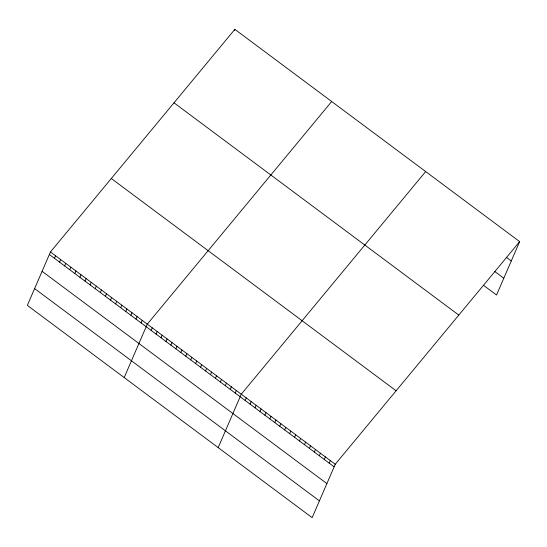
<?xml version="1.0" encoding="UTF-8"?>
<svg xmlns="http://www.w3.org/2000/svg" width="547" height="547" viewBox="0 0 547 547"><rect width="100%" height="100%" fill="white"/><g stroke="black" fill="none" stroke-linecap="round" stroke-linejoin="round"><path stroke-width="0.82" d="M50.461 251.976L27.35 305.376L312.146 517.66L335.256 464.253L519.65 241.624L234.854 29.34L50.461 251.976L335.256 464.253M54.447 258.328L55.555 255.77M59.548 262.129L60.655 259.572M64.642 265.924L65.749 263.367M69.742 269.726L70.843 267.168M74.836 273.521L75.944 270.97M79.93 277.322L81.038 274.765M85.031 281.124L86.132 278.567M90.125 284.919L91.233 282.361M95.219 288.72L96.327 286.163M100.32 292.515L101.421 289.958M105.414 296.317L106.521 293.76M110.508 300.118L111.615 297.561M115.608 303.913L116.716 301.356M234.301 30.618L234.854 29.34M120.702 307.715L121.81 305.158M125.796 311.51L126.904 308.952M130.897 315.311L132.005 312.754M135.991 319.106L137.099 316.549M141.085 322.908L142.193 320.351M124.183 377.553L147.293 324.152L331.687 101.516M151.129 330.395L152.237 327.838M156.08 334.08L157.187 331.523M161.023 337.766L162.131 335.208M165.973 341.451L167.074 338.901M170.917 345.143L172.025 342.586M175.86 348.829L176.968 346.272M180.811 352.514L181.919 349.957M185.754 356.2L186.862 353.642M190.705 359.892L191.812 357.335M195.648 363.577L196.756 361.02M200.599 367.263L201.699 364.705M205.542 370.948L206.65 368.391M210.486 374.64L211.593 372.083M215.436 378.326L216.544 375.768M220.379 382.011L221.487 379.454M225.33 385.697L226.437 383.139M230.273 389.389L231.381 386.832M235.224 393.074L236.325 390.517M218.164 447.61L241.275 394.202L425.669 171.567M245.118 400.445L246.218 397.888M250.061 404.13L251.169 401.58M255.005 407.823L256.112 405.265M259.955 411.508L261.063 408.951M264.898 415.194L266.006 412.636M269.849 418.879L270.95 416.322M274.792 422.571L275.9 420.014M279.743 426.257L280.843 423.699M284.686 429.942L285.794 427.385M289.63 433.627L290.737 431.07M294.58 437.32L295.688 434.762M299.524 441.005L300.631 438.448M304.474 444.69L305.582 442.133M309.417 448.376L310.525 445.819M314.368 452.061L315.469 449.511M319.311 455.754L320.419 453.196M324.255 459.439L325.362 456.882M329.205 463.124L330.313 460.567M519.65 241.624L496.539 295.024L483.555 285.349M506.337 257.275L511.281 260.96M494.529 271.333L503.801 278.245M174.001 102.809L458.803 315.093M111.308 178.507L396.11 390.784M49.353 254.533L334.149 466.81M42.092 271.312L326.887 483.589M34.611 288.597L319.407 500.881"/></g></svg>
